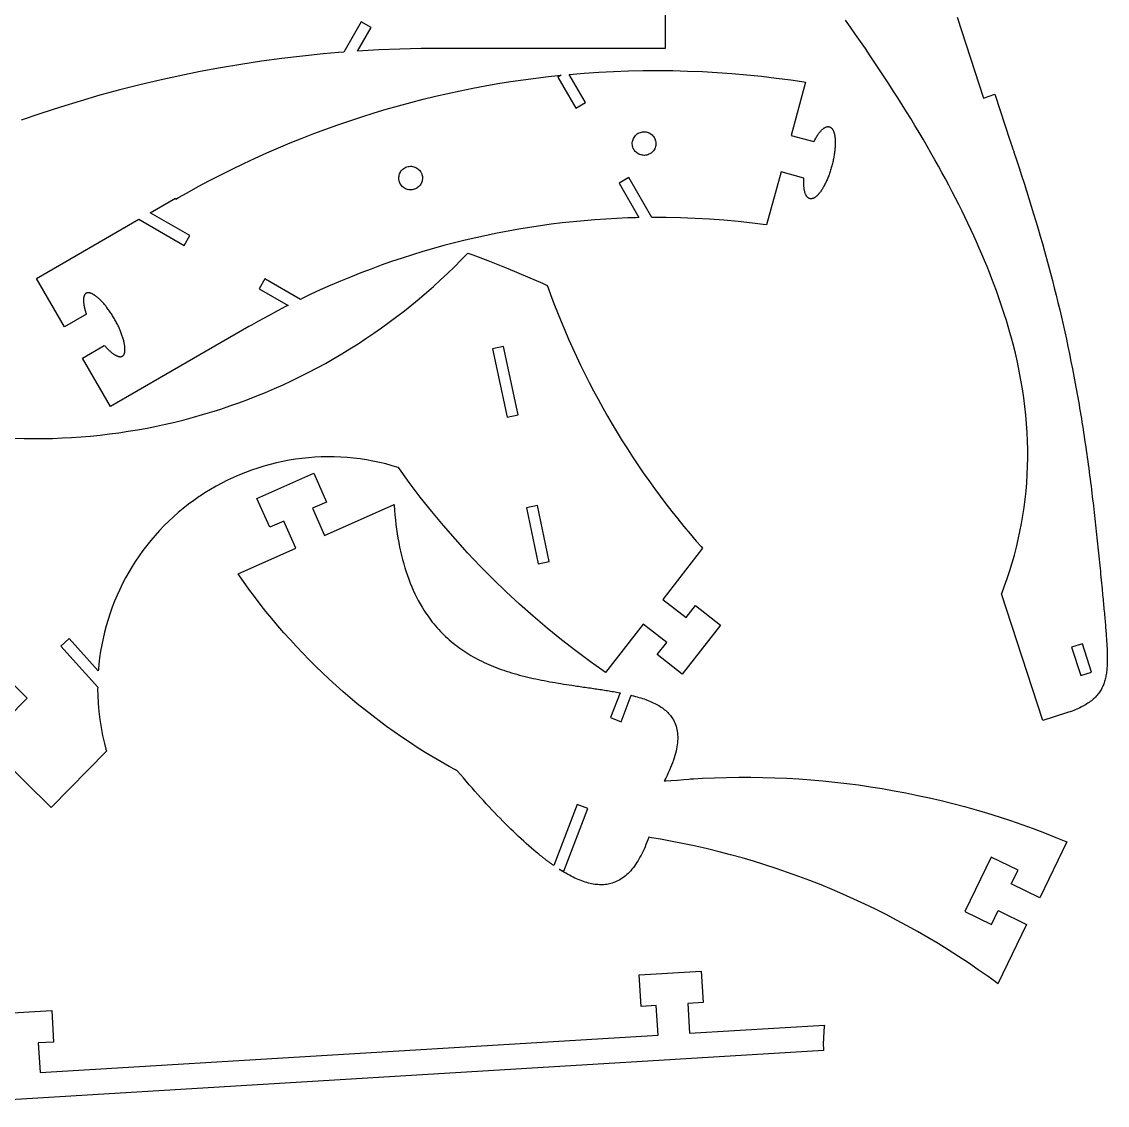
# Model space of a CAD drawing. Extents: x 0 to 319, y 0 to 367.
# Drawn here: x 119.9 to 297, y 0.8 to 177.6 of the extents above; entities that cross this region are included whole.
import ezdxf

# ---------------------------------------------------------------- set-up
doc = ezdxf.new("R2010")
doc.units = 0
doc.layers.get('0').update_dxf_attribs({"linetype": 'CONTINUOUS'})

msp = doc.modelspace()

# ---------------------------------------------------------------- linework, layer by layer
at = {"color": 0}
for points in [[(224.897, 182.408), (224.897, 173.258), (187.699, 173.258), (185.097, 173.229), (181.628, 173.143), (178.161, 172.999), (175.563, 172.853), (174.697, 172.796), (176.935, 176.665), (175.331, 177.59), (172.465, 172.635), (171.621, 172.568), (169.09, 172.344), (165.724, 172), (162.367, 171.601), (159.018, 171.149), (155.682, 170.642), (152.356, 170.082), (149.042, 169.468), (145.739, 168.8), (142.45, 168.081), (139.175, 167.307), (135.912, 166.482), (132.667, 165.603), (129.435, 164.674), (126.221, 163.692), (123.022, 162.657), (119.842, 161.572)], [(272.542, 178.328), (276.821, 165.156), (278.724, 165.774), (281.21, 158.121), (281.231, 158.061), (281.231, 158.061), (281.25, 158.001), (281.271, 157.942), (281.29, 157.883), (281.311, 157.824), (281.331, 157.763), (281.351, 157.704), (281.372, 157.644), (281.411, 157.525), (281.432, 157.467), (281.451, 157.406), (281.472, 157.347), (281.492, 157.288), (281.513, 157.228), (281.532, 157.168), (281.553, 157.108), (281.593, 156.99), (281.632, 156.872), (281.653, 156.813), (281.692, 156.694), (281.732, 156.575), (281.772, 156.457), (281.811, 156.337), (282.237, 155.057), (282.657, 153.783), (283.069, 152.518), (283.474, 151.258), (283.871, 150.008), (284.261, 148.763), (284.643, 147.524), (285.018, 146.29), (285.388, 145.063), (285.749, 143.839), (286.103, 142.619), (286.45, 141.406), (286.792, 140.194), (287.125, 138.987), (287.453, 137.782), (287.772, 136.58), (288.086, 135.379), (288.394, 134.181), (288.694, 132.983), (288.989, 131.786), (289.278, 130.59), (289.56, 129.394), (289.835, 128.197), (290.104, 126.999), (290.368, 125.801), (290.625, 124.6), (290.876, 123.398), (291.122, 122.193), (291.361, 120.986), (291.596, 119.775), (291.824, 118.56), (291.928, 117.993), (292.031, 117.426), (292.132, 116.857), (292.233, 116.287), (292.333, 115.716), (292.431, 115.145), (292.529, 114.572), (292.624, 113.999), (292.719, 113.426), (292.813, 112.851), (292.906, 112.276), (292.997, 111.7), (293.088, 111.124), (293.176, 110.547), (293.265, 109.969), (293.351, 109.391), (293.438, 108.813), (293.522, 108.234), (293.607, 107.655), (293.689, 107.075), (293.771, 106.496), (293.851, 105.916), (293.932, 105.335), (294.01, 104.755), (294.088, 104.174), (294.164, 103.593), (294.24, 103.013), (294.315, 102.432), (294.389, 101.851), (294.461, 101.271), (294.533, 100.69), (294.597, 100.167), (294.66, 99.6443), (294.722, 99.1217), (294.783, 98.5994), (294.844, 98.0775), (294.904, 97.5562), (294.964, 97.0357), (295.022, 96.516), (295.081, 95.9972), (295.138, 95.4794), (295.194, 94.9631), (295.25, 94.4479), (295.304, 93.9342), (295.36, 93.4221), (295.412, 92.9118), (295.467, 92.4035), (295.518, 91.8969), (295.569, 91.3926), (295.621, 90.8906), (295.672, 90.391), (295.721, 89.8939), (295.771, 89.3993), (295.819, 88.9078), (295.867, 88.4189), (295.915, 87.9332), (295.961, 87.4506), (296.008, 86.9713), (296.054, 86.4956), (296.099, 86.0232), (296.143, 85.5546), (296.188, 85.0897), (296.221, 84.7418), (296.253, 84.3965), (296.286, 84.054), (296.318, 83.7142), (296.35, 83.3772), (296.382, 83.0429), (296.414, 82.7115), (296.444, 82.3829), (296.475, 82.0574), (296.506, 81.7346), (296.535, 81.4149), (296.564, 81.0982), (296.593, 80.7846), (296.621, 80.4739), (296.649, 80.1665), (296.676, 79.8622), (296.703, 79.561), (296.728, 79.2631), (296.753, 78.9685), (296.776, 78.6771), (296.8, 78.389), (296.824, 78.1043), (296.844, 77.8231), (296.865, 77.5451), (296.886, 77.2707), (296.904, 76.9997), (296.922, 76.7324), (296.94, 76.4685), (296.956, 76.2083), (296.971, 75.9517), (296.986, 75.6697), (297, 75.3924), (297.013, 75.1192), (297.024, 74.8506), (297.032, 74.586), (297.039, 74.3258), (297.043, 74.0699), (297.046, 73.8179), (297.046, 73.5701), (297.043, 73.3264), (297.039, 73.0867), (297.032, 72.8508), (297.021, 72.619), (297.008, 72.3911), (296.993, 72.1668), (296.974, 71.9465), (296.953, 71.7299), (296.928, 71.5169), (296.899, 71.3078), (296.867, 71.1021), (296.832, 70.8999), (296.793, 70.7014), (296.75, 70.5063), (296.704, 70.3144), (296.654, 70.1261), (296.599, 69.9411), (296.54, 69.7594), (296.478, 69.581), (296.411, 69.4058), (296.339, 69.2338), (296.264, 69.0647), (296.175, 68.8831), (296.081, 68.705), (295.979, 68.5303), (295.872, 68.359), (295.76, 68.1911), (295.64, 68.0265), (295.515, 67.8653), (295.383, 67.7071), (295.244, 67.5521), (295.1, 67.4), (294.949, 67.251), (294.79, 67.1051), (294.625, 66.9622), (294.453, 66.8219), (294.275, 66.6847), (294.089, 66.55), (293.896, 66.4182), (293.696, 66.289), (293.489, 66.1624), (293.275, 66.0383), (293.053, 65.9168), (292.824, 65.7976), (292.588, 65.6808), (292.343, 65.5665), (292.09, 65.4544), (291.831, 65.3444), (291.564, 65.2368), (291.289, 65.1313), (291.006, 65.0278), (290.714, 64.9262), (290.415, 64.8267), (286.539, 63.5674), (279.81, 84.2786), (279.819, 84.3035), (280.285, 85.5422), (280.724, 86.7886), (281.138, 88.0426), (281.524, 89.3044), (281.883, 90.5739), (282.217, 91.8511), (282.524, 93.1364), (282.803, 94.4294), (283.054, 95.7306), (283.279, 97.0399), (283.475, 98.3569), (283.644, 99.6825), (283.785, 101.016), (283.897, 102.358), (283.981, 103.708), (284.035, 105.067), (284.061, 106.435), (284.058, 107.81), (284.025, 109.195), (283.964, 110.587), (283.871, 111.989), (283.75, 113.4), (283.597, 114.819), (283.415, 116.247), (283.203, 117.685), (282.96, 119.131), (282.685, 120.586), (282.379, 122.05), (282.043, 123.524), (281.675, 125.007), (281.424, 125.959), (281.158, 126.914), (280.881, 127.874), (280.592, 128.837), (280.289, 129.804), (279.974, 130.775), (279.646, 131.749), (279.307, 132.727), (278.956, 133.708), (278.592, 134.693), (278.215, 135.682), (277.828, 136.674), (277.428, 137.669), (277.017, 138.668), (276.593, 139.671), (276.158, 140.676), (275.713, 141.685), (275.256, 142.699), (274.786, 143.712), (274.307, 144.732), (273.815, 145.756), (273.313, 146.781), (272.8, 147.808), (272.276, 148.842), (271.742, 149.876), (271.196, 150.914), (270.64, 151.956), (270.074, 153), (269.497, 154.049), (268.91, 155.099), (268.281, 156.208), (267.64, 157.321), (266.99, 158.438), (266.328, 159.556), (265.656, 160.678), (264.972, 161.804), (264.279, 162.932), (263.575, 164.064), (262.86, 165.199), (262.136, 166.337), (261.4, 167.478), (260.656, 168.621), (259.9, 169.768), (259.133, 170.918), (258.358, 172.069), (257.572, 173.226), (256.776, 174.385), (255.971, 175.546), (255.156, 176.71), (254.331, 177.876)], [(118.771, 109.645), (120.321, 109.603), (121.87, 109.587), (123.42, 109.597), (124.968, 109.629), (126.516, 109.687), (128.063, 109.768), (129.609, 109.876), (131.152, 110.008), (132.694, 110.163), (134.233, 110.343), (135.77, 110.548), (137.304, 110.778), (138.835, 111.032), (140.361, 111.312), (141.885, 111.615), (143.404, 111.942), (144.919, 112.293), (146.429, 112.67), (147.936, 113.069), (149.436, 113.497), (150.558, 113.83), (150.929, 113.944), (151.304, 114.061), (152.418, 114.418), (153.896, 114.916), (155.365, 115.436), (156.822, 115.978), (158.272, 116.543), (159.711, 117.131), (161.14, 117.742), (162.557, 118.376), (163.964, 119.03), (165.36, 119.708), (166.743, 120.406), (168.115, 121.127), (169.476, 121.869), (170.822, 122.633), (172.16, 123.417), (173.482, 124.222), (174.792, 125.051), (176.089, 125.898), (177.372, 126.766), (178.642, 127.655), (179.897, 128.563), (181.138, 129.492), (182.365, 130.441), (183.576, 131.411), (184.774, 132.399), (185.956, 133.407), (187.122, 134.433), (188.272, 135.481), (189.407, 136.547), (190.525, 137.631), (191.628, 138.734), (192.443, 139.574), (192.712, 139.856), (193.535, 139.558), (195.992, 138.637), (199.246, 137.351), (202.472, 136.001), (204.878, 134.947), (205.675, 134.586), (205.806, 134.216), (206.21, 133.109), (206.761, 131.64), (207.331, 130.177), (207.918, 128.722), (208.522, 127.276), (209.143, 125.837), (209.782, 124.406), (210.436, 122.983), (211.108, 121.568), (211.797, 120.163), (212.503, 118.766), (213.225, 117.378), (213.962, 115.998), (214.718, 114.629), (215.489, 113.268), (216.276, 111.918), (217.081, 110.576), (217.9, 109.243), (218.736, 107.922), (219.587, 106.608), (220.456, 105.306), (221.339, 104.014), (222.237, 102.733), (223.151, 101.462), (224.082, 100.202), (225.028, 98.9535), (225.987, 97.7146), (226.964, 96.4875), (227.954, 95.2715), (228.961, 94.0675), (229.982, 92.8735), (230.757, 91.9865), (231.017, 91.6935), (224.507, 83.3604), (228.329, 80.3756), (229.868, 82.3444), (233.926, 79.1735), (227.676, 71.1764), (223.618, 74.3475), (225.158, 76.3175), (221.336, 79.3035), (215.193, 71.4425), (214.578, 71.8665), (212.75, 73.1685), (210.347, 74.9485), (207.987, 76.7785), (205.668, 78.6585), (203.392, 80.5894), (201.16, 82.5675), (198.971, 84.5935), (196.828, 86.6675), (194.731, 88.7865), (192.679, 90.9515), (190.676, 93.1615), (188.721, 95.4154), (186.815, 97.7146), (184.958, 100.055), (183.153, 102.437), (181.829, 104.248), (181.397, 104.858), (181.14, 104.94), (180.364, 105.169), (179.325, 105.451), (178.282, 105.698), (177.235, 105.918), (176.185, 106.108), (175.132, 106.267), (174.078, 106.397), (173.021, 106.495), (171.964, 106.564), (170.907, 106.603), (169.85, 106.613), (168.794, 106.593), (167.74, 106.543), (166.689, 106.466), (165.64, 106.358), (164.596, 106.219), (163.554, 106.053), (162.519, 105.858), (161.489, 105.633), (160.464, 105.381), (159.447, 105.098), (158.436, 104.788), (157.435, 104.448), (156.442, 104.081), (155.457, 103.686), (154.483, 103.262), (153.519, 102.808), (152.567, 102.328), (151.625, 101.818), (150.697, 101.282), (149.779, 100.718), (149.103, 100.277), (148.879, 100.126), (148.654, 99.9735), (147.994, 99.5075), (147.129, 98.8665), (146.286, 98.2044), (145.465, 97.5185), (144.665, 96.8125), (143.888, 96.0856), (143.132, 95.3375), (142.399, 94.5715), (141.689, 93.7854), (141.001, 92.9804), (140.339, 92.1585), (139.699, 91.3185), (139.083, 90.4615), (138.494, 89.5875), (137.928, 88.6975), (137.387, 87.7935), (136.872, 86.8735), (136.382, 85.9404), (135.919, 84.9935), (135.482, 84.0335), (135.072, 83.0606), (134.689, 82.0754), (134.333, 81.0794), (134.005, 80.0725), (133.705, 79.0544), (133.433, 78.0265), (133.19, 76.9904), (132.976, 75.9444), (132.791, 74.8904), (132.635, 73.8294), (132.51, 72.7614), (132.435, 71.9554), (132.415, 71.6865), (127.661, 76.9665), (126.286, 75.7294), (132.312, 69.0365), (132.31, 68.7054), (132.33, 67.7114), (132.395, 66.3874), (132.506, 65.0685), (132.663, 63.7544), (132.867, 62.4464), (133.116, 61.1464), (133.411, 59.8544), (133.661, 58.8924), (133.751, 58.5735), (124.717, 49.3874), (112.025, 61.8725)], [(117.421, 63.7894), (120.822, 67.2465), (113.799, 74.1535)], [(114.679, 15.6503), (124.811, 16.2651), (125.123, 11.1246), (122.627, 10.9732), (122.918, 6.13194), (223.756, 12.2518), (223.462, 17.0929), (220.967, 16.9415), (220.656, 22.0821), (220.656, 22.0821), (230.785, 22.6969), (231.099, 17.5563), (228.601, 17.4049), (228.896, 12.5639), (250.915, 13.9), (250.876, 13.6417), (250.792, 12.8625), (250.724, 11.8205), (250.71, 10.7766), (250.733, 9.99306), (250.749, 9.73242), (103.68, 0.80675)]]:
    msp.add_lwpolyline(points, dxfattribs=at)
for points in [[(249.25, 158.199), (249.332, 158.353), (249.414, 158.503), (249.497, 158.649), (249.581, 158.79), (249.664, 158.926), (249.749, 159.058), (249.833, 159.185), (249.919, 159.306), (250.004, 159.422), (250.09, 159.532), (250.176, 159.638), (250.263, 159.737), (250.349, 159.832), (250.435, 159.922), (250.519, 160.003), (250.606, 160.079), (250.69, 160.15), (250.775, 160.215), (250.858, 160.271), (250.942, 160.322), (251.025, 160.367), (251.107, 160.406), (251.188, 160.436), (251.268, 160.46), (251.347, 160.478), (251.425, 160.487), (251.503, 160.49), (251.578, 160.485), (251.653, 160.472), (251.706, 160.458), (251.756, 160.442), (251.806, 160.422), (251.854, 160.396), (251.901, 160.368), (251.947, 160.336), (251.992, 160.301), (252.035, 160.263), (252.076, 160.222), (252.117, 160.175), (252.156, 160.126), (252.193, 160.075), (252.229, 160.019), (252.264, 159.961), (252.297, 159.9), (252.329, 159.836), (252.36, 159.768), (252.389, 159.699), (252.415, 159.625), (252.442, 159.549), (252.467, 159.469), (252.49, 159.388), (252.513, 159.304), (252.532, 159.217), (252.551, 159.126), (252.568, 159.035), (252.585, 158.94), (252.599, 158.843), (252.611, 158.743), (252.622, 158.64), (252.636, 158.5), (252.646, 158.358), (252.653, 158.208), (252.657, 158.057), (252.658, 157.901), (252.658, 157.742), (252.654, 157.579), (252.647, 157.415), (252.639, 157.246), (252.626, 157.075), (252.612, 156.901), (252.596, 156.725), (252.576, 156.547), (252.554, 156.367), (252.531, 156.185), (252.504, 156.001), (252.475, 155.817), (252.443, 155.631), (252.41, 155.443), (252.374, 155.256), (252.336, 155.067), (252.294, 154.878), (252.253, 154.69), (252.207, 154.499), (252.16, 154.31), (252.111, 154.121), (252.06, 153.932), (252.007, 153.744), (251.951, 153.557), (251.894, 153.371), (251.835, 153.186), (251.775, 153.007), (251.714, 152.829), (251.651, 152.654), (251.586, 152.481), (251.521, 152.31), (251.453, 152.142), (251.385, 151.975), (251.315, 151.811), (251.244, 151.651), (251.172, 151.493), (251.099, 151.337), (251.025, 151.186), (250.95, 151.039), (250.875, 150.893), (250.797, 150.751), (250.721, 150.615), (250.643, 150.481), (250.565, 150.35), (250.486, 150.224), (250.407, 150.103), (250.326, 149.985), (250.247, 149.872), (250.167, 149.763), (250.088, 149.66), (250.007, 149.561), (249.926, 149.465), (249.847, 149.376), (249.767, 149.293), (249.688, 149.215), (249.607, 149.142), (249.528, 149.075), (249.475, 149.032), (249.422, 148.993), (249.369, 148.957), (249.317, 148.922), (249.265, 148.89), (249.213, 148.861), (249.16, 148.836), (249.108, 148.813), (249.057, 148.792), (249.006, 148.774), (248.954, 148.758), (248.904, 148.746), (248.854, 148.736), (248.804, 148.729), (248.754, 148.725), (248.706, 148.722), (248.658, 148.724), (248.611, 148.728), (248.564, 148.733), (248.518, 148.743), (248.474, 148.754), (248.429, 148.769), (248.385, 148.786), (248.343, 148.807), (248.3, 148.829), (248.26, 148.856), (248.219, 148.883), (248.182, 148.915), (248.143, 148.95), (248.107, 148.986), (248.072, 149.025), (248.028, 149.079), (247.986, 149.138), (247.947, 149.2), (247.908, 149.265), (247.872, 149.335), (247.839, 149.408), (247.806, 149.486), (247.775, 149.565), (247.746, 149.65), (247.718, 149.737), (247.693, 149.829), (247.669, 149.924), (247.649, 150.021), (247.628, 150.122), (247.61, 150.225), (247.593, 150.332), (247.579, 150.442), (247.567, 150.554), (247.556, 150.671), (247.546, 150.789), (247.539, 150.91), (247.533, 151.032), (247.529, 151.158), (247.528, 151.288), (247.528, 151.418), (247.529, 151.551), (247.533, 151.686), (247.539, 151.824), (247.546, 151.965), (247.556, 152.106), (243.828, 153.119), (241.467, 144.444), (240.885, 144.525), (239.138, 144.743), (236.804, 144.999), (234.467, 145.214), (232.125, 145.388), (229.782, 145.519), (227.436, 145.611), (225.089, 145.661), (223.328, 145.672), (222.74, 145.668), (218.987, 152.168), (217.386, 151.243), (220.621, 145.64), (220.172, 145.631), (218.826, 145.59), (217.033, 145.515), (215.242, 145.417), (213.454, 145.293), (211.668, 145.147), (209.886, 144.975), (208.107, 144.781), (206.332, 144.561), (204.56, 144.319), (202.792, 144.054), (201.028, 143.764), (199.268, 143.45), (197.514, 143.114), (195.764, 142.753), (194.019, 142.369), (192.281, 141.961), (190.547, 141.532), (188.819, 141.078), (187.099, 140.6), (185.383, 140.1), (183.675, 139.576), (181.972, 139.031), (180.278, 138.461), (178.59, 137.869), (176.911, 137.254), (175.239, 136.616), (173.575, 135.955), (171.918, 135.271), (170.271, 134.565), (168.632, 133.837), (167.003, 133.085), (165.786, 132.508), (165.382, 132.312), (159.607, 135.646), (158.682, 134.044), (163.392, 131.324), (162.986, 131.119), (161.775, 130.492), (160.171, 129.637), (158.578, 128.76), (157.392, 128.089), (156.997, 127.862), (134.389, 114.808), (129.814, 122.733), (133.398, 124.802), (133.487, 124.699), (133.575, 124.599), (133.664, 124.501), (133.752, 124.406), (133.842, 124.314), (133.931, 124.224), (134.018, 124.137), (134.106, 124.052), (134.193, 123.971), (134.281, 123.892), (134.366, 123.816), (134.452, 123.743), (134.537, 123.673), (134.62, 123.606), (134.703, 123.542), (134.785, 123.481), (134.866, 123.424), (134.945, 123.369), (135.024, 123.317), (135.102, 123.269), (135.178, 123.224), (135.252, 123.182), (135.327, 123.144), (135.398, 123.109), (135.468, 123.078), (135.538, 123.05), (135.606, 123.026), (135.671, 123.005), (135.735, 122.987), (135.798, 122.974), (135.856, 122.964), (135.913, 122.957), (135.97, 122.953), (136.023, 122.953), (136.075, 122.955), (136.125, 122.961), (136.174, 122.97), (136.22, 122.982), (136.264, 122.997), (136.307, 123.016), (136.349, 123.037), (136.388, 123.062), (136.425, 123.089), (136.46, 123.12), (136.493, 123.154), (136.525, 123.191), (136.556, 123.231), (136.584, 123.274), (136.609, 123.321), (136.634, 123.37), (136.656, 123.422), (136.675, 123.478), (136.693, 123.537), (136.71, 123.597), (136.724, 123.663), (136.737, 123.731), (136.748, 123.802), (136.756, 123.877), (136.763, 123.954), (136.767, 124.034), (136.77, 124.139), (136.768, 124.25), (136.764, 124.364), (136.755, 124.482), (136.743, 124.605), (136.728, 124.731), (136.709, 124.861), (136.685, 124.995), (136.66, 125.131), (136.63, 125.271), (136.597, 125.414), (136.561, 125.56), (136.523, 125.708), (136.48, 125.859), (136.434, 126.013), (136.385, 126.168), (136.334, 126.326), (136.28, 126.485), (136.221, 126.646), (136.16, 126.809), (136.097, 126.972), (136.031, 127.138), (135.961, 127.304), (135.891, 127.472), (135.816, 127.639), (135.738, 127.807), (135.659, 127.977), (135.577, 128.146), (135.492, 128.315), (135.405, 128.484), (135.317, 128.648), (135.228, 128.811), (135.138, 128.974), (135.045, 129.135), (134.95, 129.296), (134.855, 129.455), (134.757, 129.613), (134.659, 129.77), (134.559, 129.925), (134.457, 130.079), (134.355, 130.23), (134.252, 130.38), (134.148, 130.527), (134.042, 130.672), (133.936, 130.815), (133.831, 130.955), (133.724, 131.092), (133.617, 131.227), (133.51, 131.359), (133.403, 131.487), (133.295, 131.613), (133.188, 131.735), (133.081, 131.853), (132.974, 131.968), (132.867, 132.079), (132.762, 132.187), (132.656, 132.29), (132.552, 132.389), (132.448, 132.483), (132.345, 132.574), (132.242, 132.659), (132.167, 132.721), (132.091, 132.779), (132.017, 132.835), (131.943, 132.888), (131.87, 132.939), (131.798, 132.987), (131.727, 133.032), (131.657, 133.074), (131.589, 133.114), (131.521, 133.151), (131.455, 133.185), (131.389, 133.216), (131.324, 133.245), (131.262, 133.271), (131.199, 133.294), (131.139, 133.315), (131.08, 133.333), (131.023, 133.348), (130.966, 133.36), (130.91, 133.37), (130.857, 133.377), (130.806, 133.381), (130.755, 133.383), (130.706, 133.381), (130.659, 133.378), (130.613, 133.371), (130.57, 133.362), (130.528, 133.35), (130.488, 133.335), (130.449, 133.318), (130.413, 133.298), (130.377, 133.276), (130.345, 133.25), (130.313, 133.223), (130.284, 133.192), (130.255, 133.159), (130.227, 133.123), (130.2, 133.085), (130.175, 133.044), (130.152, 133.001), (130.131, 132.955), (130.11, 132.907), (130.091, 132.856), (130.074, 132.802), (130.058, 132.747), (130.045, 132.688), (130.032, 132.628), (130.021, 132.565), (130.013, 132.5), (130.005, 132.432), (129.998, 132.362), (129.996, 132.29), (129.993, 132.215), (129.993, 132.138), (129.995, 132.059), (129.998, 131.978), (130.002, 131.894), (130.009, 131.809), (130.017, 131.721), (130.028, 131.631), (130.035, 131.58), (130.042, 131.527), (130.05, 131.475), (130.058, 131.421), (130.068, 131.367), (130.077, 131.313), (130.087, 131.258), (130.097, 131.202), (130.11, 131.146), (130.121, 131.09), (130.134, 131.033), (130.146, 130.975), (130.174, 130.859), (130.189, 130.8), (130.205, 130.74), (130.22, 130.681), (130.237, 130.62), (130.252, 130.56), (130.27, 130.499), (130.288, 130.437), (130.306, 130.375), (130.325, 130.313), (130.345, 130.251), (130.364, 130.188), (130.385, 130.124), (130.406, 130.061), (130.428, 129.997), (130.449, 129.932), (130.472, 129.868), (126.889, 127.799), (122.313, 135.724), (139.043, 145.382), (146.428, 141.118), (147.353, 142.721), (140.893, 146.45), (144.987, 148.814), (145.074, 148.665), (145.525, 148.925), (146.888, 149.694), (148.714, 150.7), (150.551, 151.679), (152.401, 152.635), (154.263, 153.565), (156.136, 154.469), (158.019, 155.349), (159.914, 156.204), (161.819, 157.032), (163.735, 157.836), (165.66, 158.612), (167.594, 159.365), (169.539, 160.092), (171.492, 160.792), (173.454, 161.465), (175.425, 162.115), (177.404, 162.736), (179.393, 163.332), (181.388, 163.901), (183.392, 164.444), (185.401, 164.962), (187.419, 165.453), (189.443, 165.915), (191.475, 166.353), (193.511, 166.763), (195.556, 167.146), (197.604, 167.503), (199.658, 167.832), (201.718, 168.135), (203.783, 168.408), (205.853, 168.658), (207.408, 168.825), (207.928, 168.876), (207.386, 168.565), (210.311, 163.497), (211.913, 164.422), (209.268, 169.004), (209.869, 169.06), (211.678, 169.204), (214.09, 169.368), (216.504, 169.493), (218.918, 169.582), (221.333, 169.633), (223.749, 169.647), (226.163, 169.625), (228.576, 169.565), (230.989, 169.467), (233.4, 169.332), (235.81, 169.161), (238.215, 168.953), (240.619, 168.707), (243.019, 168.424), (245.415, 168.104), (247.211, 167.84), (247.808, 167.747), (245.443, 159.054), (249.171, 158.04), (249.25, 158.199)], [(219.801, 156.769), (219.776, 156.811), (219.711, 156.944), (219.64, 157.125), (219.59, 157.308), (219.557, 157.493), (219.543, 157.679), (219.547, 157.865), (219.569, 158.049), (219.608, 158.229), (219.665, 158.406), (219.737, 158.575), (219.826, 158.74), (219.932, 158.893), (220.053, 159.038), (220.189, 159.172), (220.34, 159.292), (220.462, 159.374), (220.506, 159.399), (220.549, 159.424), (220.681, 159.49), (220.861, 159.558), (221.044, 159.61), (221.231, 159.642), (221.417, 159.656), (221.601, 159.651), (221.786, 159.631), (221.967, 159.59), (222.142, 159.535), (222.313, 159.461), (222.475, 159.372), (222.629, 159.267), (222.774, 159.146), (222.907, 159.01), (223.028, 158.86), (223.111, 158.736), (223.135, 158.694), (223.16, 158.651), (223.225, 158.518), (223.296, 158.34), (223.346, 158.156), (223.379, 157.969), (223.393, 157.783), (223.389, 157.597), (223.367, 157.415), (223.328, 157.233), (223.271, 157.057), (223.199, 156.888), (223.108, 156.725), (223.004, 156.569), (222.883, 156.425), (222.747, 156.292), (222.596, 156.172), (222.474, 156.09), (222.431, 156.065), (222.388, 156.04), (222.256, 155.975), (222.075, 155.904), (221.892, 155.853), (221.706, 155.822), (221.519, 155.807), (221.333, 155.811), (221.15, 155.833), (220.969, 155.872), (220.794, 155.928), (220.624, 156.001), (220.461, 156.09), (220.307, 156.197), (220.163, 156.317), (220.029, 156.453), (219.908, 156.603), (219.825, 156.726), (219.801, 156.769)], [(181.712, 151.132), (181.688, 151.175), (181.622, 151.308), (181.551, 151.49), (181.5, 151.672), (181.468, 151.858), (181.454, 152.043), (181.458, 152.229), (181.481, 152.413), (181.519, 152.593), (181.576, 152.769), (181.649, 152.94), (181.737, 153.103), (181.843, 153.257), (181.964, 153.401), (182.1, 153.535), (182.251, 153.656), (182.374, 153.737), (182.417, 153.763), (182.46, 153.788), (182.592, 153.853), (182.772, 153.922), (182.956, 153.974), (183.142, 154.006), (183.328, 154.019), (183.513, 154.015), (183.697, 153.994), (183.878, 153.954), (184.053, 153.899), (184.224, 153.825), (184.386, 153.736), (184.54, 153.631), (184.685, 153.51), (184.818, 153.375), (184.939, 153.224), (185.021, 153.1), (185.046, 153.058), (185.071, 153.015), (185.136, 152.882), (185.206, 152.703), (185.257, 152.519), (185.29, 152.333), (185.304, 152.147), (185.3, 151.961), (185.278, 151.778), (185.239, 151.597), (185.182, 151.422), (185.11, 151.251), (185.019, 151.089), (184.915, 150.935), (184.794, 150.79), (184.658, 150.657), (184.507, 150.536), (184.385, 150.454), (184.342, 150.429), (184.299, 150.404), (184.167, 150.339), (183.986, 150.268), (183.803, 150.218), (183.617, 150.185), (183.431, 150.171), (183.244, 150.175), (183.061, 150.197), (182.881, 150.236), (182.704, 150.293), (182.535, 150.365), (182.372, 150.454), (182.218, 150.56), (182.074, 150.681), (181.94, 150.817), (181.819, 150.968), (181.736, 151.09), (181.712, 151.132)], [(200.915, 113.481), (198.553, 124.597), (196.743, 124.212), (199.106, 113.097), (200.915, 113.481)], [(217.547, 68.1046), (215.993, 64.0567), (217.722, 63.3938), (219.378, 67.7063), (219.379, 67.7057), (219.382, 67.7051), (219.382, 67.7047), (219.386, 67.7042), (219.386, 67.7036), (219.39, 67.7031), (219.39, 67.7025), (219.393, 67.7021), (219.396, 67.7015), (219.397, 67.701), (219.4, 67.7004), (219.403, 67.7), (219.404, 67.6994), (219.408, 67.6983), (219.411, 67.6978), (219.414, 67.6972), (219.415, 67.6968), (219.418, 67.6962), (219.418, 67.6957), (219.422, 67.6951), (219.425, 67.6946), (219.425, 67.694), (219.429, 67.6936), (219.429, 67.6931), (219.432, 67.6925), (219.436, 67.6915), (219.44, 67.6904), (219.443, 67.6899), (219.747, 67.6131), (220.046, 67.534), (220.339, 67.4525), (220.628, 67.3686), (220.911, 67.2821), (221.189, 67.1929), (221.461, 67.1013), (221.728, 67.0067), (221.986, 66.9093), (222.243, 66.8092), (222.49, 66.706), (222.736, 66.5997), (222.972, 66.4904), (223.204, 66.3781), (223.429, 66.2624), (223.647, 66.1435), (223.86, 66.0211), (224.065, 65.8954), (224.265, 65.7661), (224.457, 65.6332), (224.643, 65.4968), (224.825, 65.3567), (224.997, 65.2126), (225.161, 65.0649), (225.322, 64.9132), (225.472, 64.7574), (225.618, 64.5978), (225.754, 64.4338), (225.886, 64.2657), (226.007, 64.0933), (226.122, 63.9168), (226.261, 63.6808), (226.386, 63.4379), (226.5, 63.1879), (226.6, 62.9308), (226.689, 62.6668), (226.764, 62.3958), (226.825, 62.1176), (226.875, 61.8324), (226.911, 61.5401), (226.936, 61.2408), (226.947, 60.9343), (226.947, 60.6208), (226.935, 60.3003), (226.907, 59.9726), (226.868, 59.6379), (226.818, 59.2961), (226.753, 58.9471), (226.675, 58.5911), (226.586, 58.2279), (226.485, 57.8576), (226.368, 57.4803), (226.24, 57.0957), (226.1, 56.704), (225.947, 56.3051), (225.782, 55.8992), (225.604, 55.4861), (225.415, 55.0658), (225.211, 54.6385), (224.996, 54.2039), (224.765, 53.7622), (225.033, 53.7667), (225.836, 53.7944), (226.903, 53.8556), (227.968, 53.9456), (228.765, 54.0308), (229.032, 54.064), (229.522, 54.0958), (231, 54.1769), (232.968, 54.2614), (234.936, 54.3172), (236.903, 54.3449), (238.868, 54.3439), (240.832, 54.3147), (242.796, 54.2572), (244.757, 54.1715), (246.715, 54.0576), (248.672, 53.9157), (250.625, 53.7457), (252.575, 53.5476), (254.522, 53.3217), (256.465, 53.0676), (258.404, 52.7857), (260.34, 52.4763), (262.268, 52.1389), (264.193, 51.7737), (266.115, 51.381), (268.029, 50.9607), (269.936, 50.5126), (271.84, 50.0372), (273.736, 49.5343), (275.625, 49.004), (277.507, 48.4462), (279.382, 47.8613), (281.247, 47.249), (283.108, 46.6096), (284.958, 45.9429), (286.8, 45.2492), (288.633, 44.5283), (290.004, 43.9708), (290.458, 43.7806), (286.015, 34.6713), (281.386, 36.9282), (282.482, 39.1754), (278.122, 41.3017), (273.804, 32.4488), (278.164, 30.3224), (279.258, 32.5694), (283.889, 30.3121), (279.175, 20.6485), (278.782, 20.9393), (277.59, 21.8), (275.993, 22.9267), (274.379, 24.0285), (272.75, 25.1049), (271.107, 26.1563), (269.447, 27.1824), (267.775, 28.1828), (266.09, 29.1578), (264.39, 30.1069), (262.675, 31.0303), (260.95, 31.9276), (259.211, 32.7989), (257.46, 33.6439), (255.696, 34.4624), (253.918, 35.2546), (252.133, 36.02), (250.335, 36.7587), (248.525, 37.4707), (246.704, 38.1556), (244.875, 38.8132), (243.033, 39.4437), (241.185, 40.0469), (239.325, 40.6225), (237.457, 41.1704), (235.579, 41.6907), (233.693, 42.1831), (231.8, 42.6474), (229.897, 43.0836), (227.989, 43.4914), (226.072, 43.871), (224.147, 44.2221), (222.7, 44.4675), (222.218, 44.5444), (222.075, 44.14), (221.928, 43.7457), (221.778, 43.3617), (221.622, 42.9879), (221.464, 42.6244), (221.304, 42.2714), (221.139, 41.9289), (220.971, 41.5967), (220.797, 41.2751), (220.622, 40.9642), (220.44, 40.6639), (220.257, 40.3743), (220.071, 40.0956), (219.879, 39.8276), (219.685, 39.5706), (219.486, 39.3243), (219.282, 39.0892), (219.075, 38.8651), (218.865, 38.6521), (218.65, 38.4503), (218.432, 38.2597), (218.211, 38.0803), (217.985, 37.9124), (217.754, 37.7557), (217.521, 37.6106), (217.282, 37.4767), (217.039, 37.3547), (216.793, 37.2442), (216.54, 37.1453), (216.286, 37.0581), (216.064, 36.9928), (215.839, 36.9365), (215.611, 36.8893), (215.382, 36.851), (215.147, 36.8214), (214.911, 36.8006), (214.672, 36.7888), (214.429, 36.7856), (214.182, 36.7911), (213.936, 36.8053), (213.685, 36.8282), (213.429, 36.8594), (213.172, 36.8994), (212.914, 36.9478), (212.65, 37.0046), (212.386, 37.0697), (212.118, 37.1432), (211.847, 37.2251), (211.572, 37.3153), (211.297, 37.4135), (211.018, 37.5201), (210.736, 37.6349), (210.45, 37.7576), (210.164, 37.8885), (209.875, 38.0274), (209.582, 38.1742), (209.286, 38.3289), (208.989, 38.4914), (208.689, 38.6619), (208.386, 38.8401), (208.361, 38.8549), (208.336, 38.8696), (208.311, 38.8844), (208.261, 38.9139), (208.239, 38.9286), (208.214, 38.9433), (208.189, 38.9581), (208.164, 38.9728), (208.14, 38.9876), (208.115, 39.0024), (208.09, 39.0171), (208.065, 39.0318), (208.04, 39.0464), (208.018, 39.0612), (207.968, 39.0907), (207.943, 39.1054), (207.918, 39.1203), (207.893, 39.1349), (207.871, 39.1496), (207.846, 39.1644), (207.796, 39.1939), (207.772, 39.2086), (207.747, 39.2232), (207.722, 39.2382), (207.697, 39.2528), (207.672, 39.2676), (207.647, 39.2824), (207.625, 39.2971), (208.364, 39.0136), (212.293, 49.25), (210.564, 49.9129), (206.728, 39.9168), (206.728, 39.9174), (206.725, 39.9176), (206.725, 39.9182), (206.65, 39.9719), (206.572, 40.0261), (206.496, 40.0806), (206.418, 40.1356), (206.34, 40.1908), (206.264, 40.2467), (206.186, 40.3028), (206.107, 40.3593), (206.029, 40.4162), (205.953, 40.4738), (205.875, 40.5315), (205.796, 40.5896), (205.718, 40.6483), (205.639, 40.7074), (205.56, 40.7668), (205.482, 40.8267), (205.403, 40.8868), (205.324, 40.9474), (205.243, 41.0085), (205.164, 41.07), (205.086, 41.1317), (205.006, 41.1939), (204.925, 41.2564), (204.846, 41.3196), (204.765, 41.3831), (204.686, 41.4468), (204.606, 41.511), (204.525, 41.5756), (204.444, 41.6406), (204.364, 41.706), (204.282, 41.7717), (203.882, 42.1013), (203.479, 42.44), (203.072, 42.7878), (202.663, 43.1444), (202.25, 43.5099), (201.835, 43.8842), (201.417, 44.2671), (200.994, 44.659), (200.571, 45.0593), (200.143, 45.4682), (199.712, 45.8856), (199.279, 46.3114), (198.843, 46.7456), (198.404, 47.1881), (197.964, 47.6388), (197.518, 48.0975), (197.072, 48.5646), (196.622, 49.0396), (196.169, 49.5226), (195.714, 50.0135), (195.256, 50.5122), (194.796, 51.0189), (194.332, 51.5332), (193.865, 52.0551), (193.397, 52.5849), (192.926, 53.1219), (192.453, 53.6664), (191.976, 54.2186), (191.497, 54.7781), (191.017, 55.3447), (190.682, 55.5258), (189.681, 56.079), (188.357, 56.8324), (187.047, 57.6047), (185.747, 58.396), (184.461, 59.2058), (183.189, 60.0342), (181.929, 60.8808), (180.682, 61.7456), (179.45, 62.6283), (178.231, 63.529), (177.025, 64.4472), (175.833, 65.3831), (174.657, 66.3361), (173.493, 67.3062), (172.346, 68.2935), (171.211, 69.2975), (170.093, 70.3181), (168.989, 71.3553), (167.901, 72.4088), (166.829, 73.4785), (165.772, 74.5639), (164.732, 75.6653), (163.707, 76.7824), (162.699, 77.915), (161.707, 79.0628), (160.731, 80.2256), (159.772, 81.4036), (158.831, 82.5963), (157.907, 83.8039), (157, 85.0256), (156.11, 86.2618), (155.454, 87.1979), (155.239, 87.5121), (164.638, 91.6967), (162.665, 96.1275), (160.381, 95.1104), (158.286, 99.8153), (167.558, 103.944), (169.654, 99.2389), (167.369, 98.2221), (169.343, 93.7914), (180.668, 98.8339), (180.668, 98.8303), (180.668, 98.8232), (180.668, 98.8125), (180.669, 98.8053), (180.669, 98.7981), (180.671, 98.7946), (180.671, 98.7839), (180.672, 98.7803), (180.672, 98.7696), (180.672, 98.7658), (180.672, 98.7589), (180.674, 98.7515), (180.674, 98.741), (180.675, 98.7339), (180.675, 98.7265), (180.735, 97.9218), (180.804, 97.1286), (180.883, 96.3471), (180.974, 95.5771), (181.074, 94.8186), (181.185, 94.0718), (181.304, 93.3365), (181.436, 92.6129), (181.578, 91.9011), (181.729, 91.2007), (181.89, 90.5122), (182.063, 89.8353), (182.246, 89.17), (182.438, 88.5164), (182.64, 87.8746), (182.854, 87.2446), (183.078, 86.6261), (183.311, 86.0196), (183.554, 85.4246), (183.808, 84.8414), (184.072, 84.2703), (184.347, 83.7107), (184.632, 83.1629), (184.928, 82.6271), (185.233, 82.1032), (185.549, 81.591), (185.875, 81.0904), (186.211, 80.6019), (186.557, 80.1254), (186.914, 79.6607), (187.168, 79.3453), (187.426, 79.0356), (187.689, 78.7317), (187.958, 78.4333), (188.232, 78.1408), (188.51, 77.854), (188.793, 77.5726), (189.081, 77.2969), (189.372, 77.0268), (189.668, 76.7621), (189.971, 76.5029), (190.275, 76.2492), (190.586, 76.001), (190.9, 75.7579), (191.219, 75.5203), (191.543, 75.2879), (191.871, 75.061), (192.203, 74.8392), (192.538, 74.6225), (192.878, 74.411), (193.222, 74.2047), (193.569, 74.0036), (193.922, 73.8075), (194.278, 73.6164), (194.638, 73.4303), (195, 73.2492), (195.368, 73.0731), (195.739, 72.9017), (196.114, 72.7353), (196.492, 72.5738), (196.899, 72.4068), (197.311, 72.2451), (197.725, 72.0886), (198.143, 71.9374), (198.565, 71.791), (198.99, 71.6496), (199.418, 71.5125), (199.85, 71.3803), (200.283, 71.2524), (200.719, 71.1286), (201.157, 71.009), (201.597, 70.8935), (202.04, 70.7818), (202.485, 70.6737), (202.931, 70.5693), (203.378, 70.4683), (203.825, 70.3706), (204.275, 70.276), (204.725, 70.1843), (205.176, 70.0957), (205.628, 70.0097), (206.079, 69.9262), (206.532, 69.8454), (206.982, 69.7668), (207.436, 69.6903), (207.886, 69.616), (208.336, 69.5435), (208.786, 69.4728), (209.236, 69.4036), (209.685, 69.336), (209.96, 69.295), (210.232, 69.2544), (210.507, 69.2143), (210.779, 69.1744), (211.05, 69.1347), (211.322, 69.0954), (211.593, 69.0562), (211.861, 69.0172), (212.132, 68.9785), (212.397, 68.9396), (212.664, 68.9008), (212.929, 68.8622), (213.193, 68.8235), (213.457, 68.7846), (213.718, 68.7456), (213.979, 68.7065), (214.239, 68.6672), (214.497, 68.6278), (214.753, 68.5879), (215.007, 68.5479), (215.261, 68.5075), (215.511, 68.4667), (215.761, 68.4254), (216.008, 68.3837), (216.257, 68.3415), (216.5, 68.2987), (216.743, 68.2554), (216.985, 68.2115), (217.222, 68.1669), (217.461, 68.1217), (217.547, 68.1046)], [(206.001, 89.5515), (204.065, 98.6625), (202.256, 98.2785), (204.192, 89.1675), (206.001, 89.5515)], [(294.483, 71.4793), (292.981, 76.1047), (291.221, 75.5331), (292.724, 70.9076), (294.483, 71.4793)]]:
    msp.add_lwpolyline(points, close=True, dxfattribs=at)

doc.saveas('drawing.dxf')
